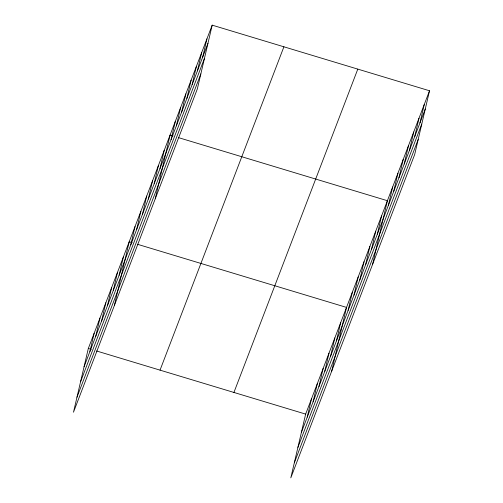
<?xml version="1.0" encoding="UTF-8"?>
<svg xmlns="http://www.w3.org/2000/svg" width="503" height="503" viewBox="0 0 503 503"><rect width="100%" height="100%" fill="white"/><g stroke="black" fill="none" stroke-linecap="round" stroke-linejoin="round"><path stroke-width="0.75" d="M212.191 25.15L88.314 348.485L73.482 412.227L197.352 88.893L212.191 25.15L429.518 90.773L414.686 154.515L290.809 477.85L305.648 414.107L429.518 90.773M89.905 351.515L94.155 333.244M95.746 336.268L99.996 317.997M101.581 321.027L105.837 302.756M107.422 305.786L111.672 287.515M113.263 290.539L117.513 272.268M119.104 275.298L123.354 257.027M114.363 305.522L129.196 241.786L132.182 242.685M130.78 244.81L135.037 226.539M136.621 229.569L140.871 211.298M142.462 214.328L146.713 196.057M148.303 199.081L152.554 180.81M154.138 183.84L158.395 165.569M159.979 168.599L164.23 150.328M155.238 198.823L170.071 135.081L173.057 135.986M171.083 139.614L175.333 121.342M176.352 125.869L180.602 107.598M181.614 112.131L185.865 93.86M186.877 98.387L191.127 80.115M192.14 84.649L196.396 66.377M197.409 70.904L201.659 52.633M202.671 57.16L206.922 38.894M307.232 417.138L311.483 398.866M313.073 401.897L317.324 383.626M318.915 386.65L323.165 368.378M324.749 371.409L329.006 353.137M330.59 356.168L334.841 337.897M336.432 340.921L340.682 322.649M331.691 371.151L346.523 307.408L137.413 244.263M348.107 310.439L352.364 292.168M353.949 295.192L358.199 276.92M359.79 279.951L364.04 261.679M365.631 264.71L369.881 246.439M371.472 249.463L375.722 231.198M377.307 234.222L381.563 215.95M372.566 264.452L387.398 200.71L178.288 137.564M388.41 205.237L392.667 186.965M393.679 191.498L397.93 173.227M398.942 177.754L403.192 159.482M404.205 164.016L408.461 145.744M409.473 150.271L413.724 132M414.736 136.527L418.986 118.262M419.999 122.789L424.249 104.517M84.064 366.756L207.934 43.421M80.574 381.758L204.444 58.423M76.978 397.219L200.848 73.884M160.036 370.139L283.906 46.804M233.926 392.453L357.796 69.118M301.391 432.379L425.268 109.044M297.902 447.387L421.772 124.052M294.305 462.848L418.175 139.513M88.314 348.485L91.307 349.384M96.532 350.968L305.648 414.107"/></g></svg>
